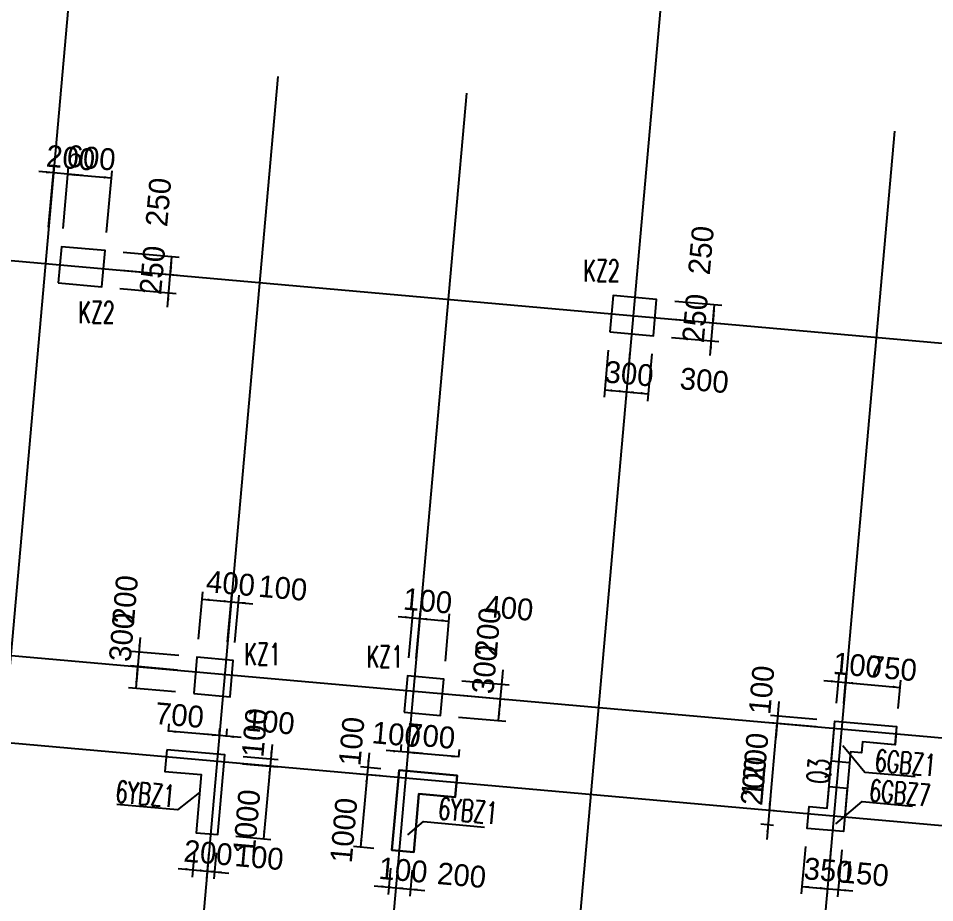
# Model space of a CAD drawing. Extents: x 387171 to 699106, y 11966 to 245688.
# Drawn here: x 609728 to 622307, y 68433 to 80573 of the extents above; entities that cross this region are included whole.
import ezdxf

# ---------------------------------------------------------------- set-up
doc = ezdxf.new("R2010")
doc.units = 0
doc.header["$LTSCALE"] = 100
doc.header["$MEASUREMENT"] = 0
for name, color, linetype in [('b边缘构件', 235, 'Continuous'), ('COLU', 7, 'Continuous'), ('DIM', 3, 'Continuous'), ('DOTE', 253, 'Continuous'), ('NUM', 7, 'Continuous'), ('TEXT', 7, 'Continuous'), ('THIN', 7, 'Continuous'), ('wall-主楼', 2, 'Continuous'), ('Y阴影', 254, 'Continuous'), ('剪力墙身标注', 7, 'Continuous'), ('小尺寸', 4, 'Continuous')]:
    doc.layers.add(name, color=color, linetype=linetype)
doc.styles.add('hztxt', font='hztxt')
doc.styles.get("Standard").update_dxf_attribs({"font": 'standard'})
doc.dimstyles.get("Standard").update_dxf_attribs({"dimtxt": 300, "dimasz": 100, "dimexe": 100, "dimexo": 250, "dimgap": 100, "dimtad": 0, "dimtoh": 1, "dimdec": 0, "dimdsep": 46, "dimcen": 0.09, "dimclrt": 7, "dimadec": 0, "dimazin": 0, "dimtfac": 1, "dimtdec": 4, "dimtofl": 0, "dimtmove": 0, "dimatfit": 3, "dimfxl": 1, "dimtolj": 1, "dimtzin": 0, "dimarcsym": 0})

# ---------------------------------------------------------------- blocks, each defined once
blk = doc.blocks.new('*D2103')
at = {"layer": '小尺寸', "color": 0, "linetype": 'ByBlock', "lineweight": -2}
for p, q in [((620534, 69203), (620476, 68556)), ((620882, 69172), (620825, 68525)), ((620485, 68656), (620834, 68625))]:
    blk.add_line(p, q, dxfattribs=at)
for points in [[(620485, 68656), (620586, 68663), (620583, 68630)], [(620834, 68625), (620732, 68617), (620735, 68650)]]:
    blk.add_solid(points, dxfattribs=at)
at = {"layer": '小尺寸', "color": 7, "linetype": 'Continuous', "lineweight": -2, "insert": (620846, 68875), "char_height": 300, "width": 566.67, "attachment_point": 5, "rotation": 354.9316, "style": 'hztxt'}
blk.add_mtext('350', dxfattribs=at)
blk = doc.blocks.new('*D2282')
at = {"layer": '小尺寸', "color": 0, "linetype": 'ByBlock', "lineweight": -2}
for p, q in [((612486, 70720), (612495, 70826)), ((612586, 70711), (612595, 70817)), ((612785, 70700), (612287, 70744))]:
    blk.add_line(p, q, dxfattribs=at)
for points in [[(612487, 70726), (612385, 70718), (612388, 70751)], [(612586, 70717), (612687, 70725), (612684, 70692)]]:
    blk.add_solid(points, dxfattribs=at)
at = {"layer": '小尺寸', "color": 7, "linetype": 'Continuous', "lineweight": -2, "insert": (613187, 70915), "char_height": 300, "width": 476.67, "attachment_point": 5, "rotation": 354.9316, "style": 'hztxt'}
blk.add_mtext('100', dxfattribs=at)
blk = doc.blocks.new('*D2202')
at = {"layer": '小尺寸', "color": 0, "linetype": 'ByBlock', "lineweight": -2}
for p, q in [((611789, 70782), (611798, 70887)), ((612486, 70720), (612495, 70826)), ((612487, 70726), (611789, 70788))]:
    blk.add_line(p, q, dxfattribs=at)
for points in [[(611789, 70788), (611890, 70796), (611887, 70762)], [(612487, 70726), (612385, 70718), (612388, 70751)]]:
    blk.add_solid(points, dxfattribs=at)
at = {"layer": '小尺寸', "color": 7, "linetype": 'Continuous', "lineweight": -2, "insert": (611941, 71005), "char_height": 300, "width": 566.67, "attachment_point": 5, "rotation": 354.9316, "style": 'hztxt'}
blk.add_mtext('700', dxfattribs=at)
blk = doc.blocks.new('*D1622')
at = {"layer": '小尺寸', "color": 0, "linetype": 'ByBlock', "lineweight": -2}
for p, q in [((615076, 70491), (615086, 70596)), ((615774, 70434), (615077, 70496)), ((615773, 70429), (615783, 70534))]:
    blk.add_line(p, q, dxfattribs=at)
for points in [[(615077, 70496), (615178, 70504), (615175, 70471)], [(615774, 70434), (615673, 70427), (615676, 70460)]]:
    blk.add_solid(points, dxfattribs=at)
at = {"layer": '小尺寸', "color": 7, "linetype": 'Continuous', "lineweight": -2, "insert": (615390, 70719), "char_height": 300, "width": 566.67, "attachment_point": 5, "rotation": 354.9316, "style": 'hztxt'}
blk.add_mtext('700', dxfattribs=at)
blk = doc.blocks.new('*D1159')
at = {"layer": '小尺寸', "color": 0, "linetype": 'ByBlock', "lineweight": -2}
for p, q in [((614977, 70499), (614986, 70605)), ((615076, 70491), (615086, 70596)), ((615276, 70479), (614778, 70523))]:
    blk.add_line(p, q, dxfattribs=at)
for points in [[(614977, 70505), (614876, 70497), (614879, 70531)], [(615077, 70496), (615178, 70504), (615175, 70471)]]:
    blk.add_solid(points, dxfattribs=at)
at = {"layer": '小尺寸', "color": 7, "linetype": 'Continuous', "lineweight": -2, "insert": (614918, 70741), "char_height": 300, "width": 476.67, "attachment_point": 5, "rotation": 354.9316, "style": 'hztxt'}
blk.add_mtext('100', dxfattribs=at)
blk = doc.blocks.new('*D2993')
at = {"layer": '小尺寸', "color": 0, "linetype": 'ByBlock', "lineweight": -2}
for p, q in [((612145, 69144), (612114, 68785)), ((612345, 69127), (612313, 68767)), ((611923, 68902), (612521, 68849))]:
    blk.add_line(p, q, dxfattribs=at)
for points in [[(612122, 68884), (612021, 68876), (612024, 68910)], [(612322, 68866), (612423, 68874), (612420, 68841)]]:
    blk.add_solid(points, dxfattribs=at)
at = {"layer": '小尺寸', "color": 7, "linetype": 'Continuous', "lineweight": -2, "insert": (612335, 69116), "char_height": 300, "width": 566.67, "attachment_point": 5, "rotation": 354.9316, "style": 'hztxt'}
blk.add_mtext('200', dxfattribs=at)
blk = doc.blocks.new('*D2941')
at = {"layer": '小尺寸', "color": 0, "linetype": 'ByBlock', "lineweight": -2}
for p, q in [((612345, 69127), (612313, 68767)), ((612444, 69118), (612412, 68758)), ((612122, 68884), (612620, 68840))]:
    blk.add_line(p, q, dxfattribs=at)
for points in [[(612322, 68866), (612221, 68859), (612223, 68892)], [(612421, 68858), (612522, 68865), (612519, 68832)]]:
    blk.add_solid(points, dxfattribs=at)
at = {"layer": '小尺寸', "color": 7, "linetype": 'Continuous', "lineweight": -2, "insert": (613035, 69054), "char_height": 300, "width": 476.67, "attachment_point": 5, "rotation": 354.9316, "style": 'hztxt'}
blk.add_mtext('100', dxfattribs=at)
blk = doc.blocks.new('*D2536')
at = {"layer": '小尺寸', "color": 0, "linetype": 'ByBlock', "lineweight": -2}
for p, q in [((614835, 68906), (614803, 68546)), ((614935, 68897), (614903, 68537)), ((614613, 68664), (615111, 68619))]:
    blk.add_line(p, q, dxfattribs=at)
for points in [[(614812, 68646), (614711, 68638), (614714, 68671)], [(614912, 68637), (615013, 68645), (615010, 68612)]]:
    blk.add_solid(points, dxfattribs=at)
at = {"layer": '小尺寸', "color": 7, "linetype": 'Continuous', "lineweight": -2, "insert": (615011, 68879), "char_height": 300, "width": 476.67, "attachment_point": 5, "rotation": 354.9316, "style": 'hztxt'}
blk.add_mtext('100', dxfattribs=at)
blk = doc.blocks.new('*D2104')
at = {"layer": '小尺寸', "color": 0, "linetype": 'ByBlock', "lineweight": -2}
for p, q in [((614935, 68897), (614903, 68537)), ((615134, 68879), (615102, 68520)), ((614713, 68655), (615310, 68602))]:
    blk.add_line(p, q, dxfattribs=at)
for points in [[(614912, 68637), (614811, 68629), (614814, 68662)], [(615111, 68619), (615212, 68627), (615209, 68594)]]:
    blk.add_solid(points, dxfattribs=at)
at = {"layer": '小尺寸', "color": 7, "linetype": 'Continuous', "lineweight": -2, "insert": (615814, 68808), "char_height": 300, "width": 566.67, "attachment_point": 5, "rotation": 354.9316, "style": 'hztxt'}
blk.add_mtext('200', dxfattribs=at)
blk = doc.blocks.new('*D1681')
at = {"layer": '小尺寸', "color": 0, "linetype": 'ByBlock', "lineweight": -2}
for p, q in [((620169, 71193), (620125, 70695)), ((620688, 70947), (620052, 71003)), ((620679, 70847), (620043, 70903))]:
    blk.add_line(p, q, dxfattribs=at)
for points in [[(620151, 70994), (620144, 71095), (620177, 71092)], [(620142, 70895), (620150, 70793), (620117, 70796)]]:
    blk.add_solid(points, dxfattribs=at)
at = {"layer": '小尺寸', "color": 7, "linetype": 'Continuous', "lineweight": -2, "insert": (619932, 71353), "char_height": 300, "width": 476.67, "attachment_point": 5, "rotation": 84.9316, "style": 'hztxt'}
blk.add_mtext('100', dxfattribs=at)
blk = doc.blocks.new('*D1628')
at = {"layer": '小尺寸', "color": 0, "linetype": 'ByBlock', "lineweight": -2}
for p, q in [((620142, 70895), (620036, 69699)), ((620679, 70847), (620043, 70903)), ((620106, 69693), (619937, 69708))]:
    blk.add_line(p, q, dxfattribs=at)
for points in [[(620142, 70895), (620150, 70793), (620117, 70796)], [(620036, 69699), (620029, 69800), (620062, 69797)]]:
    blk.add_solid(points, dxfattribs=at)
at = {"layer": '小尺寸', "color": 7, "linetype": 'Continuous', "lineweight": -2, "insert": (619840, 70319), "char_height": 300, "width": 690, "attachment_point": 5, "rotation": 84.9316, "style": 'hztxt'}
blk.add_mtext('1200', dxfattribs=at)
blk = doc.blocks.new('*D1203')
at = {"layer": '小尺寸', "color": 0, "linetype": 'ByBlock', "lineweight": -2}
for p, q in [((620054, 69898), (620001, 69301)), ((620106, 69693), (619937, 69708)), ((620094, 69493), (619919, 69509))]:
    blk.add_line(p, q, dxfattribs=at)
for points in [[(620036, 69699), (620029, 69800), (620062, 69797)], [(620019, 69500), (620027, 69399), (619993, 69402)]]:
    blk.add_solid(points, dxfattribs=at)
at = {"layer": '小尺寸', "color": 7, "linetype": 'Continuous', "lineweight": -2, "insert": (619821, 70103), "char_height": 300, "width": 566.67, "attachment_point": 5, "rotation": 84.9316, "style": 'hztxt'}
blk.add_mtext('200', dxfattribs=at)
blk = doc.blocks.new('*D1554')
at = {"layer": '小尺寸', "color": 0, "linetype": 'ByBlock', "lineweight": -2}
for p, q in [((614542, 70488), (614498, 69990)), ((614697, 70173), (614416, 70198)), ((614706, 70272), (614425, 70297))]:
    blk.add_line(p, q, dxfattribs=at)
for points in [[(614525, 70288), (614517, 70390), (614550, 70387)], [(614516, 70189), (614524, 70088), (614490, 70091)]]:
    blk.add_solid(points, dxfattribs=at)
at = {"layer": '小尺寸', "color": 7, "linetype": 'Continuous', "lineweight": -2, "insert": (614305, 70648), "char_height": 300, "width": 476.67, "attachment_point": 5, "rotation": 84.9316, "style": 'hztxt'}
blk.add_mtext('100', dxfattribs=at)
blk = doc.blocks.new('*D1111')
at = {"layer": '小尺寸', "color": 0, "linetype": 'ByBlock', "lineweight": -2}
for p, q in [((614697, 70173), (614416, 70198)), ((614516, 70189), (614427, 69193)), ((614608, 69177), (614328, 69202))]:
    blk.add_line(p, q, dxfattribs=at)
for points in [[(614516, 70189), (614524, 70088), (614490, 70091)], [(614427, 69193), (614420, 69294), (614453, 69291)]]:
    blk.add_solid(points, dxfattribs=at)
at = {"layer": '小尺寸', "color": 7, "linetype": 'Continuous', "lineweight": -2, "insert": (614197, 69426), "char_height": 300, "width": 690, "attachment_point": 5, "rotation": 84.9316, "style": 'hztxt'}
blk.add_mtext('1000', dxfattribs=at)
blk = doc.blocks.new('*D75')
at = {"layer": '小尺寸', "color": 0, "linetype": 'ByBlock', "lineweight": -2}
for p, q in [((620786, 71481), (621284, 71437)), ((620959, 71173), (620994, 71563)), ((621059, 71165), (621093, 71554))]:
    blk.add_line(p, q, dxfattribs=at)
for points in [[(620985, 71463), (620884, 71455), (620887, 71489)], [(621085, 71454), (621186, 71462), (621183, 71429)]]:
    blk.add_solid(points, dxfattribs=at)
at = {"layer": '小尺寸', "color": 7, "linetype": 'Continuous', "lineweight": -2, "insert": (621248, 71691), "char_height": 300, "width": 476.67, "attachment_point": 5, "rotation": 354.9316, "style": 'hztxt'}
blk.add_mtext('100', dxfattribs=at)
blk = doc.blocks.new('*D2664')
at = {"layer": '小尺寸', "color": 0, "linetype": 'ByBlock', "lineweight": -2}
for p, q in [((621059, 71165), (621093, 71554)), ((621085, 71454), (621832, 71388)), ((621806, 71098), (621840, 71488))]:
    blk.add_line(p, q, dxfattribs=at)
for points in [[(621085, 71454), (621186, 71462), (621183, 71429)], [(621832, 71388), (621731, 71380), (621733, 71413)]]:
    blk.add_solid(points, dxfattribs=at)
at = {"layer": '小尺寸', "color": 7, "linetype": 'Continuous', "lineweight": -2, "insert": (621728, 71648), "char_height": 300, "width": 566.67, "attachment_point": 5, "rotation": 354.9316, "style": 'hztxt'}
blk.add_mtext('750', dxfattribs=at)
blk = doc.blocks.new('*D1511')
at = {"layer": '小尺寸', "color": 0, "linetype": 'ByBlock', "lineweight": -2}
for p, q in [((613211, 70606), (613167, 70108)), ((612813, 70440), (613293, 70398)), ((612804, 70341), (613284, 70298))]:
    blk.add_line(p, q, dxfattribs=at)
for points in [[(613193, 70407), (613185, 70508), (613219, 70505)], [(613184, 70307), (613192, 70206), (613159, 70209)]]:
    blk.add_solid(points, dxfattribs=at)
at = {"layer": '小尺寸', "color": 7, "linetype": 'Continuous', "lineweight": -2, "insert": (612974, 70766), "char_height": 300, "width": 476.67, "attachment_point": 5, "rotation": 84.9316, "style": 'hztxt'}
blk.add_mtext('100', dxfattribs=at)
blk = doc.blocks.new('*D1077')
at = {"layer": '小尺寸', "color": 0, "linetype": 'ByBlock', "lineweight": -2}
for p, q in [((612804, 70341), (613284, 70298)), ((613184, 70307), (613096, 69311)), ((612715, 69345), (613196, 69302))]:
    blk.add_line(p, q, dxfattribs=at)
for points in [[(613184, 70307), (613192, 70206), (613159, 70209)], [(613096, 69311), (613088, 69412), (613121, 69409)]]:
    blk.add_solid(points, dxfattribs=at)
at = {"layer": '小尺寸', "color": 7, "linetype": 'Continuous', "lineweight": -2, "insert": (612865, 69541), "char_height": 300, "width": 690, "attachment_point": 5, "rotation": 84.9316, "style": 'hztxt'}
blk.add_mtext('1000', dxfattribs=at)
blk = doc.blocks.new('*D2041')
at = {"layer": '小尺寸', "color": 0, "linetype": 'ByBlock', "lineweight": -2}
for p, q in [((620882, 69172), (620825, 68525)), ((621032, 69159), (620974, 68512)), ((620635, 68642), (621183, 68594))]:
    blk.add_line(p, q, dxfattribs=at)
for points in [[(620834, 68625), (620733, 68617), (620736, 68650)], [(620983, 68611), (621084, 68619), (621081, 68586)]]:
    blk.add_solid(points, dxfattribs=at)
at = {"layer": '小尺寸', "color": 7, "linetype": 'Continuous', "lineweight": -2, "insert": (621342, 68830), "char_height": 300, "width": 476.67, "attachment_point": 5, "rotation": 354.9316, "style": 'hztxt'}
blk.add_mtext('150', dxfattribs=at)
blk = doc.blocks.new('*D2998')
at = {"layer": 'DIM', "color": 0, "linetype": 'ByBlock', "lineweight": -2}
for p, q in [((617825, 76019), (617768, 75372)), ((618124, 75993), (618067, 75345)), ((617777, 75471), (618076, 75445))]:
    blk.add_line(p, q, dxfattribs=at)
for points in [[(617777, 75471), (617878, 75479), (617875, 75446)], [(618076, 75445), (617975, 75437), (617978, 75470)]]:
    blk.add_solid(points, dxfattribs=at)
at = {"layer": 'DIM', "color": 7, "linetype": 'Continuous', "lineweight": -2, "insert": (618113, 75693), "char_height": 300, "width": 566.67, "attachment_point": 5, "rotation": 354.9316, "style": 'hztxt'}
blk.add_mtext('300', dxfattribs=at)
blk = doc.blocks.new('*D2605')
at = {"layer": 'DIM', "color": 0, "linetype": 'ByBlock', "lineweight": -2}
for p, q in [((618124, 75993), (618067, 75345)), ((618423, 75966), (618366, 75319)), ((618076, 75445), (618374, 75418))]:
    blk.add_line(p, q, dxfattribs=at)
for points in [[(618076, 75445), (618177, 75453), (618174, 75420)], [(618374, 75418), (618273, 75411), (618276, 75444)]]:
    blk.add_solid(points, dxfattribs=at)
at = {"layer": 'DIM', "color": 7, "linetype": 'Continuous', "lineweight": -2, "insert": (619145, 75601), "char_height": 300, "width": 566.67, "attachment_point": 5, "rotation": 354.9316, "style": 'hztxt'}
blk.add_mtext('300', dxfattribs=at)
blk = doc.blocks.new('*D2566')
at = {"layer": 'DIM', "color": 0, "linetype": 'ByBlock', "lineweight": -2}
for p, q in [((619224, 75945), (619282, 76593)), ((618716, 76442), (619364, 76385)), ((618694, 76193), (619342, 76136))]:
    blk.add_line(p, q, dxfattribs=at)
for points in [[(619264, 76394), (619256, 76495), (619290, 76492)], [(619242, 76145), (619250, 76044), (619217, 76046)]]:
    blk.add_solid(points, dxfattribs=at)
at = {"layer": 'DIM', "color": 7, "linetype": 'Continuous', "lineweight": -2, "insert": (619019, 76456), "char_height": 300, "width": 566.67, "attachment_point": 5, "rotation": 84.9316, "style": 'hztxt'}
blk.add_mtext('250', dxfattribs=at)
blk = doc.blocks.new('*D2157')
at = {"layer": 'DIM', "color": 0, "linetype": 'ByBlock', "lineweight": -2}
for p, q in [((618738, 76691), (619386, 76634)), ((619264, 76394), (619286, 76643)), ((618716, 76442), (619364, 76385))]:
    blk.add_line(p, q, dxfattribs=at)
for points in [[(619286, 76643), (619294, 76542), (619261, 76545)], [(619264, 76394), (619256, 76495), (619290, 76492)]]:
    blk.add_solid(points, dxfattribs=at)
at = {"layer": 'DIM', "color": 7, "linetype": 'Continuous', "lineweight": -2, "insert": (619101, 77388), "char_height": 300, "width": 566.67, "attachment_point": 5, "rotation": 84.9316, "style": 'hztxt'}
blk.add_mtext('250', dxfattribs=at)
blk = doc.blocks.new('*D1850')
at = {"layer": 'DIM', "color": 0, "linetype": 'ByBlock', "lineweight": -2}
for p, q in [((610343, 77687), (610417, 78533)), ((610409, 78434), (611006, 78381)), ((610941, 77634), (611015, 78481))]:
    blk.add_line(p, q, dxfattribs=at)
for points in [[(610409, 78434), (610510, 78441), (610507, 78408)], [(611006, 78381), (610905, 78373), (610908, 78407)]]:
    blk.add_solid(points, dxfattribs=at)
at = {"layer": 'DIM', "color": 7, "linetype": 'Continuous', "lineweight": -2, "insert": (610729, 78657), "char_height": 300, "width": 556.67, "attachment_point": 5, "rotation": 355, "style": 'hztxt'}
blk.add_mtext('600', dxfattribs=at)
blk = doc.blocks.new('*D2187')
at = {"layer": 'DIM', "color": 0, "linetype": 'ByBlock', "lineweight": -2}
for p, q in [((614941, 72360), (615439, 72316)), ((615091, 71794), (615149, 72442)), ((615191, 71785), (615248, 72433))]:
    blk.add_line(p, q, dxfattribs=at)
for points in [[(615140, 72342), (615039, 72334), (615042, 72368)], [(615240, 72333), (615341, 72341), (615338, 72308)]]:
    blk.add_solid(points, dxfattribs=at)
at = {"layer": 'DIM', "color": 7, "linetype": 'Continuous', "lineweight": -2, "insert": (615348, 72575), "char_height": 300, "width": 476.67, "attachment_point": 5, "rotation": 354.9316, "style": 'hztxt'}
blk.add_mtext('100', dxfattribs=at)
blk = doc.blocks.new('*D2087')
at = {"layer": 'DIM', "color": 0, "linetype": 'ByBlock', "lineweight": -2}
for p, q in [((615191, 71785), (615248, 72433)), ((615240, 72333), (615638, 72298)), ((615590, 71750), (615647, 72398))]:
    blk.add_line(p, q, dxfattribs=at)
for points in [[(615240, 72333), (615341, 72341), (615338, 72308)], [(615638, 72298), (615537, 72290), (615540, 72323)]]:
    blk.add_solid(points, dxfattribs=at)
at = {"layer": 'DIM', "color": 7, "linetype": 'Continuous', "lineweight": -2, "insert": (616463, 72476), "char_height": 300, "width": 576.67, "attachment_point": 5, "rotation": 354.9316, "style": 'hztxt'}
blk.add_mtext('400', dxfattribs=at)
blk = doc.blocks.new('*D1676')
at = {"layer": 'DIM', "color": 0, "linetype": 'ByBlock', "lineweight": -2}
for p, q in [((615799, 71280), (616446, 71222)), ((616320, 70932), (616347, 71231)), ((615772, 70981), (616420, 70924))]:
    blk.add_line(p, q, dxfattribs=at)
for points in [[(616347, 71231), (616354, 71130), (616321, 71133)], [(616320, 70932), (616312, 71033), (616346, 71031)]]:
    blk.add_solid(points, dxfattribs=at)
at = {"layer": 'DIM', "color": 7, "linetype": 'Continuous', "lineweight": -2, "insert": (616131, 71635), "char_height": 300, "width": 566.67, "attachment_point": 5, "rotation": 84.9316, "style": 'hztxt'}
blk.add_mtext('300', dxfattribs=at)
blk = doc.blocks.new('*D1213')
at = {"layer": 'DIM', "color": 0, "linetype": 'ByBlock', "lineweight": -2}
for p, q in [((616329, 71032), (616382, 71630)), ((615816, 71479), (616464, 71422)), ((615799, 71280), (616446, 71222))]:
    blk.add_line(p, q, dxfattribs=at)
for points in [[(616364, 71430), (616357, 71532), (616390, 71529)], [(616347, 71231), (616354, 71130), (616321, 71133)]]:
    blk.add_solid(points, dxfattribs=at)
at = {"layer": 'DIM', "color": 7, "linetype": 'Continuous', "lineweight": -2, "insert": (616177, 72151), "char_height": 300, "width": 566.67, "attachment_point": 5, "rotation": 84.9316, "style": 'hztxt'}
blk.add_mtext('200', dxfattribs=at)
blk = doc.blocks.new('*D1173')
at = {"layer": 'DIM', "color": 0, "linetype": 'ByBlock', "lineweight": -2}
for p, q in [((611402, 72071), (611349, 71474)), ((611932, 71824), (611284, 71881)), ((611914, 71624), (611267, 71682))]:
    blk.add_line(p, q, dxfattribs=at)
for points in [[(611384, 71872), (611376, 71973), (611409, 71970)], [(611366, 71673), (611374, 71572), (611341, 71575)]]:
    blk.add_solid(points, dxfattribs=at)
at = {"layer": 'DIM', "color": 7, "linetype": 'Continuous', "lineweight": -2, "insert": (611197, 72593), "char_height": 300, "width": 566.67, "attachment_point": 5, "rotation": 84.9316, "style": 'hztxt'}
blk.add_mtext('200', dxfattribs=at)
blk = doc.blocks.new('*D703')
at = {"layer": 'DIM', "color": 0, "linetype": 'ByBlock', "lineweight": -2}
for p, q in [((611914, 71624), (611267, 71682)), ((611366, 71673), (611340, 71374)), ((611888, 71326), (611240, 71383))]:
    blk.add_line(p, q, dxfattribs=at)
for points in [[(611366, 71673), (611374, 71572), (611341, 71575)], [(611340, 71374), (611332, 71475), (611365, 71472)]]:
    blk.add_solid(points, dxfattribs=at)
at = {"layer": 'DIM', "color": 7, "linetype": 'Continuous', "lineweight": -2, "insert": (611151, 72077), "char_height": 300, "width": 566.67, "attachment_point": 5, "rotation": 84.9316, "style": 'hztxt'}
blk.add_mtext('300', dxfattribs=at)
blk = doc.blocks.new('*D308')
at = {"layer": 'DIM', "color": 0, "linetype": 'ByBlock', "lineweight": -2}
for p, q in [((612203, 72050), (612260, 72698)), ((612251, 72598), (612650, 72563)), ((612601, 72015), (612659, 72663))]:
    blk.add_line(p, q, dxfattribs=at)
for points in [[(612251, 72598), (612352, 72606), (612350, 72573)], [(612650, 72563), (612549, 72555), (612552, 72588)]]:
    blk.add_solid(points, dxfattribs=at)
at = {"layer": 'DIM', "color": 7, "linetype": 'Continuous', "lineweight": -2, "insert": (612642, 72815), "char_height": 300, "width": 576.67, "attachment_point": 5, "rotation": 354.9316, "style": 'hztxt'}
blk.add_mtext('400', dxfattribs=at)
blk = doc.blocks.new('*D225')
at = {"layer": 'DIM', "color": 0, "linetype": 'ByBlock', "lineweight": -2}
for p, q in [((612451, 72581), (612949, 72537)), ((612601, 72015), (612659, 72663)), ((612701, 72006), (612758, 72654))]:
    blk.add_line(p, q, dxfattribs=at)
for points in [[(612650, 72563), (612549, 72555), (612552, 72588)], [(612749, 72554), (612851, 72562), (612848, 72529)]]:
    blk.add_solid(points, dxfattribs=at)
at = {"layer": 'DIM', "color": 7, "linetype": 'Continuous', "lineweight": -2, "insert": (613359, 72751), "char_height": 300, "width": 476.67, "attachment_point": 5, "rotation": 354.9316, "style": 'hztxt'}
blk.add_mtext('100', dxfattribs=at)
blk = doc.blocks.new('*D2240')
at = {"layer": 'DIM', "color": 0, "linetype": 'ByBlock', "lineweight": -2}
for p, q in [((611776, 76606), (611833, 77254)), ((611146, 77114), (611915, 77045)), ((611124, 76865), (611893, 76796))]:
    blk.add_line(p, q, dxfattribs=at)
for points in [[(611815, 77054), (611808, 77155), (611841, 77152)], [(611793, 76805), (611801, 76704), (611768, 76707)]]:
    blk.add_solid(points, dxfattribs=at)
at = {"layer": 'DIM', "color": 7, "linetype": 'Continuous', "lineweight": -2, "insert": (611570, 77116), "char_height": 300, "width": 566.67, "attachment_point": 5, "rotation": 84.9316, "style": 'hztxt'}
blk.add_mtext('250', dxfattribs=at)
blk = doc.blocks.new('*D1056')
at = {"layer": 'DIM', "color": 0, "linetype": 'ByBlock', "lineweight": -2}
for p, q in [((611168, 77363), (611937, 77294)), ((611815, 77054), (611837, 77303)), ((611146, 77114), (611915, 77045))]:
    blk.add_line(p, q, dxfattribs=at)
for points in [[(611837, 77303), (611845, 77202), (611812, 77205)], [(611815, 77054), (611808, 77155), (611841, 77152)]]:
    blk.add_solid(points, dxfattribs=at)
at = {"layer": 'DIM', "color": 7, "linetype": 'Continuous', "lineweight": -2, "insert": (611653, 78049), "char_height": 300, "width": 566.67, "attachment_point": 5, "rotation": 84.9316, "style": 'hztxt'}
blk.add_mtext('250', dxfattribs=at)
blk = doc.blocks.new('*D1813')
at = {"layer": 'DIM', "color": 0, "linetype": 'ByBlock', "lineweight": -2}
for p, q in [((610144, 77704), (610219, 78551)), ((610343, 77687), (610419, 78533)), ((610609, 78416), (610011, 78469))]:
    blk.add_line(p, q, dxfattribs=at)
for points in [[(610210, 78451), (610109, 78444), (610112, 78477)], [(610410, 78434), (610511, 78442), (610508, 78408)]]:
    blk.add_solid(points, dxfattribs=at)
at = {"layer": 'DIM', "color": 7, "linetype": 'Continuous', "lineweight": -2, "insert": (610447, 78656), "char_height": 300, "width": 566.67, "attachment_point": 5, "rotation": 354.9316, "style": 'hztxt'}
blk.add_mtext('200', dxfattribs=at)

msp = doc.modelspace()

# ---------------------------------------------------------------- hatches: boundary and pattern name
at = {"layer": 'Y阴影'}
h = msp.add_hatch(dxfattribs=at)
h.set_pattern_fill('ANSI31', color=256, scale=25, angle=-21.95462, style=0)
h.set_pattern_definition([])
h.paths.add_polyline_path([(620888.5, 70376.6), (620937.1, 70924.5), (621783.8, 70849.4), (621761.7, 70600.4), (621313.8, 70640.1), (621300.6, 70490.7), (621151.2, 70503.9), (621137.9, 70354.5)], flags=0)
h = msp.add_hatch(dxfattribs=at)
h.set_pattern_fill('ANSI31', color=256, scale=25, angle=-21.95462, style=0)
h.set_pattern_definition([])
h.paths.add_polyline_path([(611766.7, 70533.1), (611740.2, 70234.3), (612238.2, 70190.1), (612167.6, 69393.2), (612466.4, 69366.7), (612563.6, 70462.4)], flags=0)
h = msp.add_hatch(dxfattribs=at)
h.set_pattern_fill('ANSI31', color=256, scale=25, angle=-21.95462, style=0)
h.set_pattern_definition([])
h.paths.add_polyline_path([(614954.5, 70250.4), (614857.4, 69154.7), (615156.2, 69128.2), (615226.9, 69925), (615724.9, 69880.9), (615751.4, 70179.7)], flags=0)
h = msp.add_hatch(dxfattribs=at)
h.set_pattern_fill('ANSI31', color=256, scale=25, angle=-21.95462, style=0)
h.set_pattern_definition([])
h.paths.add_polyline_path([(621107, 70005.9), (621054, 69408.2), (620555.6, 69452.4), (620582.1, 69751.2), (620831.1, 69729.2), (620857.6, 70028)], flags=0)

# ---------------------------------------------------------------- linework, layer by layer
at = {"layer": 'b边缘构件'}
msp.add_lwpolyline([(620888.5, 70376.6), (620937.1, 70924.5), (621783.8, 70849.4), (621761.7, 70600.4), (621313.8, 70640.1), (621300.6, 70490.7), (621151.2, 70503.9), (621137.9, 70354.5)], close=True, dxfattribs=at)
for points in [[(611766.7, 70533.1), (611740.2, 70234.3), (612238.2, 70190.1), (612167.6, 69393.2), (612466.4, 69366.7), (612563.6, 70462.4), (611766.7, 70533.1)], [(614954.5, 70250.4), (614857.4, 69154.7), (615156.2, 69128.2), (615226.9, 69925), (615724.9, 69880.9), (615751.4, 70179.7), (614954.5, 70250.4)], [(621107, 70005.9), (621054, 69408.2), (620555.6, 69452.4), (620582.1, 69751.2), (620831.1, 69729.2), (620857.6, 70028), (621107, 70005.9)]]:
    msp.add_lwpolyline(points, dxfattribs=at)
at = {"layer": 'COLU'}
for points in [[(610277.2, 76939.7), (610874.9, 76886.7), (610919, 77384.8), (610321.4, 77437.8)], [(617847.5, 76268.3), (618445.1, 76215.3), (618489.3, 76713.4), (617891.7, 76766.4)], [(612136.5, 71303.4), (612634.6, 71259.3), (612678.8, 71757.3), (612180.7, 71801.5)], [(615025.2, 71047.2), (615523.3, 71003.1), (615567.4, 71501.1), (615069.4, 71545.3)]]:
    msp.add_lwpolyline(points, close=True, dxfattribs=at)
at = {"layer": 'DOTE'}
for p, q in [((612569.3, 105047.1), (607133.4, 43756.3)), ((620637.6, 104331.5), (615201.7, 43040.7)), ((613289.4, 79774.6), (612119.8, 66586.5)), ((615879.3, 79544.9), (614709.6, 66356.8)), ((586343.3, 79313.4), (664486.6, 72382.8)), ((621756.2, 79023.7), (620586.5, 65835.5)), ((569231.6, 75409.9), (664009.5, 67003.9)), ((652518.1, 66818.4), (592525.8, 72139.2))]:
    msp.add_line(p, q, dxfattribs=at)
at = {"layer": 'THIN', "color": 200}
for points in [[(621045.3, 70588.4), (621349.7, 70225.8), (622038.7, 70164.7)], [(612216.8, 69944.7), (611915.2, 69707.8), (611078.5, 69782)], [(620950.2, 69516.1), (621313.6, 69819.5), (622002.6, 69758.4)], [(615074.3, 69363.6), (615291.2, 69545.1), (616127.9, 69470.9)]]:
    msp.add_lwpolyline(points, dxfattribs=at)
at = {"layer": 'wall-主楼'}
for points in [[(620555.9, 69452.4), (620582.4, 69751.2), (620831.5, 69729.1), (620937.5, 70924.4), (621784.2, 70849.3), (621762.1, 70600.3), (621313.8, 70640.1), (621300.6, 70490.7), (621151.2, 70503.9), (621054, 69408.2)], [(611767, 70533.1), (611740.5, 70234.2), (612238.6, 70190.1), (612167.9, 69393.2), (612466.7, 69366.7), (612563.9, 70462.4)], [(615751.4, 70179.7), (615724.9, 69880.9), (615226.9, 69925), (615156.2, 69128.2), (614857.4, 69154.7), (614954.5, 70250.4)]]:
    msp.add_lwpolyline(points, close=True, dxfattribs=at)

# ---------------------------------------------------------------- texts
at = {"layer": 'NUM', "color": 200, "width": 0.7}
for s, p in [('KZ2', (617484.3, 76958.2)), ('KZ2', (610552.2, 76386.3)), ('KZ1', (612833.2, 71694.2)), ('KZ1', (614509.4, 71659.3))]:
    msp.add_text(s, height=300, dxfattribs=at).set_placement(p)
at = {"layer": 'TEXT', "color": 200, "width": 0.7}
for s, p in [('6GBZ1', (621476.1, 70239.3)), ('6YBZ1', (611054, 69812.8)), ('6GBZ7', (621399.1, 69827.7)), ('6YBZ1', (615483.9, 69581))]:
    msp.add_text(s, height=300, rotation=354.93165, dxfattribs=at).set_placement(p)
at = {"layer": '剪力墙身标注', "width": 0.7}
msp.add_text('Q3', height=300, rotation=84.93165, dxfattribs=at).set_placement((620847.7, 70053.7))

# ---------------------------------------------------------------- dimensions: what is measured, and where the dimension line sits
at = {"layer": 'DIM', "color": 200}
for p1, p2, distance, picture, middle in [((610321.4, 77437.8), (610122.2, 77455.4), -999.9, '*D1813', (609965.9, 78698.6)), ((618467.2, 76464.3), (618489.3, 76713.4), -800, '*D2157', (619056.4, 76882)), ((610874.9, 76886.7), (610897, 77135.7), -922, '*D2240', (611525, 76610.1)), ((618445.1, 76215.3), (618467.2, 76464.3), -800, '*D2566', (618973.7, 75949.5)), ((617847.5, 76268.3), (618146.3, 76241.8), -800, '*D2998', (617581.7, 75739.7)), ((618146.3, 76241.8), (618445.1, 76215.3), -800, '*D2605', (618613.8, 75648.2)), ((612180.7, 71801.5), (612579.2, 71766.1), 800, '*D308', (612056.3, 72866.6)), ((612579.2, 71766.1), (612678.8, 71757.3), 800, '*D225', (612972.7, 72785.4)), ((612180.7, 71801.5), (612163, 71602.3), -800, '*D1173', (611154.1, 72111.5)), ((615069.4, 71545.3), (615169, 71536.4), 800, '*D2187', (614961, 72609)), ((615169, 71536.4), (615567.4, 71501.1), 800, '*D2087', (615877.4, 72527.7)), ((615549.8, 71301.9), (615567.4, 71501.1), -800, '*D1213', (616134.5, 71669.7)), ((612163, 71602.3), (612136.5, 71303.4), -800, '*D703', (611103.9, 71545.6)), ((615523.3, 71003.1), (615549.8, 71301.9), -800, '*D1676', (616084.4, 71103.9))]:
    dim = msp.add_aligned_dim(p1=p1, p2=p2, distance=distance, dimstyle='Standard', dxfattribs=at)
    dim.commit()
    dim.dimension.update_dxf_attribs({"geometry": picture, "text_midpoint": middle})
for base, p1, angle, picture, middle in [((611006.2, 78381.3), (610321.4, 77437.8), 355, '*D1850', (610729.2, 78656.5)), ((611837.5, 77303.3), (610897, 77135.7), 264.93165, '*D1056', (611607.7, 77542.6))]:
    dim = msp.add_linear_dim(base=base, p1=p1, p2=(610919, 77384.8), angle=angle, dimstyle='Standard', dxfattribs=at)
    dim.commit()
    dim.dimension.update_dxf_attribs({"geometry": picture, "text_midpoint": middle})
at = {"layer": '小尺寸'}
for base, p1, p2, angle, picture, middle in [((621084.5, 71454.3), (620937.1, 70924.5), (621036.7, 70915.6), 354.93165, '*D75', (620861.5, 71725)), ((621831.6, 71388), (621036.7, 70915.6), (621783.8, 70849.4), 354.93165, '*D2664', (621727.6, 71648.2)), ((620142.4, 70894.6), (620937.1, 70924.5), (620928.3, 70824.9), 84.93165, '*D1681', (619897.8, 70966.4)), ((613184.3, 70307), (612563.6, 70462.4), (612554.7, 70362.8), 84.93165, '*D1511', (612939.7, 70378.9)), ((614515.8, 70188.9), (614954.5, 70250.4), (614945.7, 70150.7), 84.93165, '*D1554', (614271.2, 70260.8)), ((620036.4, 69699.2), (620928.3, 70824.9), (620354.9, 69671), 84.93165, '*D1628', (619840.4, 70319)), ((613096, 69310.9), (612554.7, 70362.8), (612466.4, 69366.7), 84.93165, '*D1077', (612865.4, 69540.7)), ((620018.8, 69500), (620354.9, 69671), (620343, 69471.3), 84.93165, '*D1203', (619778.6, 69621.7)), ((614427.4, 69192.8), (614945.7, 70150.7), (614857.4, 69154.7), 84.93165, '*D1111', (614197.2, 69426.4)), ((612321.6, 68866.4), (612167.6, 69393.2), (612366.8, 69375.5), 354.93165, '*D2993', (611853.9, 69158.9)), ((612421.2, 68857.6), (612366.8, 69375.5), (612466.4, 69366.7), 354.93165, '*D2941', (612648.5, 69088.4)), ((620983.3, 68611.3), (620904.6, 69421.5), (621054, 69408.2), 354.93165, '*D2041', (620930.7, 68867)), ((614911.8, 68637), (614857.4, 69154.7), (614957, 69145.8), 354.93165, '*D2536', (614624.4, 68913.5)), ((615111.1, 68619.4), (614957, 69145.8), (615156.2, 69128.2), 354.93165, '*D2104', (615332.9, 68850.7))]:
    dim = msp.add_linear_dim(base=base, p1=p1, p2=p2, angle=angle, dimstyle='Standard', dxfattribs=at)
    dim.commit()
    dim.dimension.update_dxf_attribs({"geometry": picture, "text_midpoint": middle})
for p1, p2, distance, picture, middle in [((612464, 70471.2), (611766.7, 70533.1), -255.8, '*D2202', (611941, 71005.1)), ((612563.6, 70462.4), (612464, 70471.2), -255.8, '*D2282', (612800.3, 70949.2)), ((615054.1, 70241.5), (614954.5, 70250.4), -255.8, '*D1159', (614531.2, 70775.4)), ((615751.4, 70179.7), (615054.1, 70241.5), -255.8, '*D1622', (615390.4, 70719.4)), ((620555.6, 69452.4), (620904.2, 69421.5), -800, '*D2103', (620289.8, 68923.8))]:
    dim = msp.add_aligned_dim(p1=p1, p2=p2, distance=distance, dimstyle='Standard', dxfattribs=at)
    dim.commit()
    dim.dimension.update_dxf_attribs({"geometry": picture, "text_midpoint": middle})

doc.saveas('drawing.dxf')
